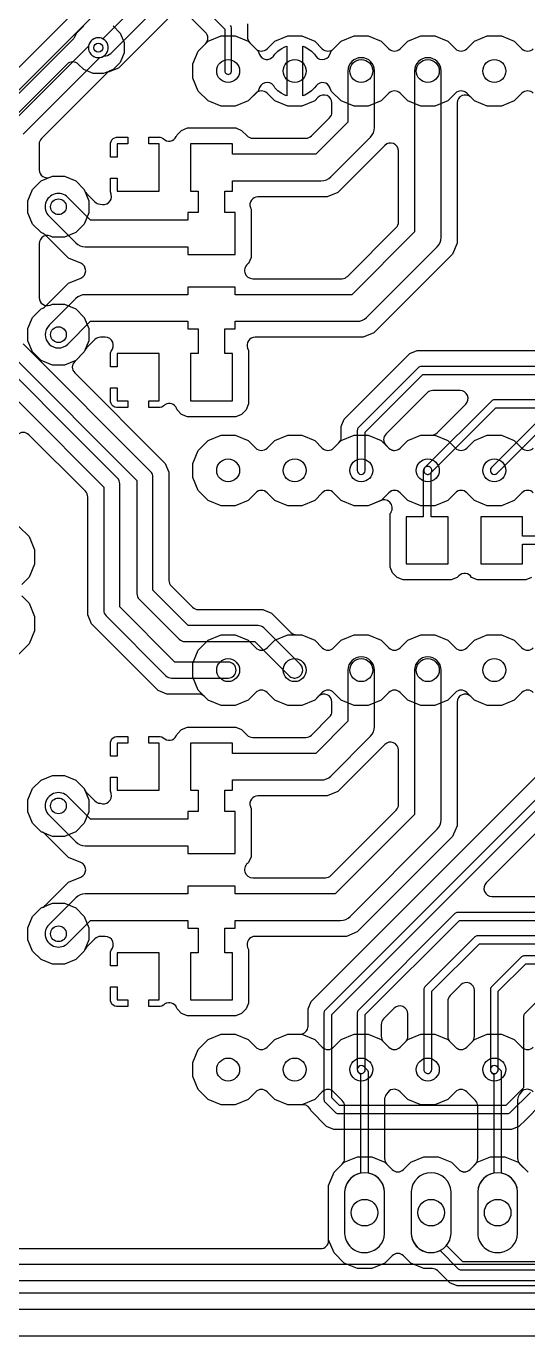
# Model space of a CAD drawing. Header units: millimetres. Extents: x 0 to 99.1, y 0 to 99.1.
# Drawn here: x 43.22 to 62.36, y 0 to 49.97 of the extents above; entities that cross this region are included whole.
import ezdxf

# ---------------------------------------------------------------- set-up
doc = ezdxf.new("R2010")
doc.units = ezdxf.units.MM

msp = doc.modelspace()

# ---------------------------------------------------------------- linework, layer by layer
at = {"layer": '16_copper'}
for points in [[(37.442, 42.046), (49.009, 53.613, 0.198912), (49.098, 53.828), (49.098, 54.229), (49.694, 54.229, 0.95208), (49.694, 55.753), (48.096, 55.753, 0.95208), (48.096, 54.229), (48.489, 54.229), (48.489, 53.955), (36.922, 42.388, 0.198912)], [(52.4, 55.752), (46.138, 49.49), (46.096, 49.508), (46.048, 49.521), (45.999, 49.527), (45.949, 49.527), (45.9, 49.521), (45.852, 49.508), (45.806, 49.489), (45.763, 49.464), (45.724, 49.434), (45.689, 49.399), (45.659, 49.36), (45.634, 49.317), (45.615, 49.271), (45.602, 49.223), (45.596, 49.174), (45.596, 49.124), (45.602, 49.075), (45.615, 49.027), (45.634, 48.981), (45.659, 48.938), (45.689, 48.899), (45.724, 48.864), (45.763, 48.834), (45.806, 48.809), (45.852, 48.79), (45.9, 48.777), (45.949, 48.771), (45.999, 48.771), (46.048, 48.777, 0.065543), (46.142, 48.809), (46.185, 48.834, 0.234764), (46.444, 48.933), (52.921, 55.41, 0.198912)], [(53.48, 55.108), (46.746, 48.374), (46.41, 48.235, 0.099795), (46.292, 48.211), (46.17, 48.161), (45.778, 48.161), (45.414, 48.312), (45.208, 48.518, 0.414216), (44.777, 48.518), (38.141, 41.883, 0.198912)], [(20.523, 1.016), (96.317, 1.016), (96.329, 1.017, 0.188703), (96.532, 1.105), (97.955, 2.528, 0.198912), (98.044, 2.743), (98.044, 50.597, 0.198912)], [(95.378, 50.495), (96.215, 49.658), (96.215, 10.54), (94.889, 9.214), (92.856, 9.214, 0.198912), (92.64, 9.124), (86.234, 2.718), (21.335, 2.718)], [(21.209, 2.108), (86.36, 2.108), (86.372, 2.109, 0.188703), (86.576, 2.197), (92.982, 8.604), (95.015, 8.604, 0.198912), (95.23, 8.693), (96.736, 10.198, 0.198912), (96.825, 10.414), (96.825, 49.784, 0.198912), (96.736, 50)], [(62.573, 47.409, 0.414216), (62.141, 47.409), (61.85, 47.118), (61.355, 46.913), (60.819, 46.913), (60.324, 47.118), (60.185, 47.256, 0.668181), (59.665, 47.041), (59.665, 41.688), (59.494, 41.277), (56.488, 38.271), (56.077, 38.1), (51.952, 38.1, 0.534517), (51.671, 37.679), (51.705, 37.597), (51.705, 35.555), (51.612, 35.331), (51.44, 35.159), (51.216, 35.066), (49.374, 35.066), (49.15, 35.159), (48.978, 35.331, 0.443496), (48.583, 35.555), (48.566, 35.551, 0.099243), (48.46, 35.481), (48.451, 35.473), (48.393, 35.439), (48.328, 35.422), (47.895, 35.422), (47.895, 35.676), (48.295, 35.676), (48.295, 37.476), (46.695, 37.476), (46.695, 36.976), (46.441, 36.976), (46.441, 37.509), (46.458, 37.574, 0.66618), (46.234, 38.1), (46.057, 38.1, 0.198912), (45.842, 38.011), (45.525, 37.695, 0.083194), (45.467, 37.612), (45.459, 37.596), (45.436, 37.541), (45.109, 37.214), (44.681, 37.036), (44.219, 37.036), (43.791, 37.214), (43.464, 37.541), (43.286, 37.969), (43.286, 38.431), (43.464, 38.859), (43.791, 39.186, 0.147496), (43.945, 39.275), (44.478, 39.808), (44.478, 39.808), (44.835, 40.165), (45.301, 40.358, 0.668183), (45.301, 40.922), (44.835, 41.115), (44.478, 41.472), (44.478, 41.472), (43.945, 42.005, 0.083136), (43.863, 42.063), (43.846, 42.071), (43.791, 42.094), (43.464, 42.421), (43.286, 42.849), (43.286, 43.311), (43.464, 43.739), (43.791, 44.066), (44.219, 44.244), (44.681, 44.244), (45.109, 44.066), (45.436, 43.739, 0.147497), (45.525, 43.585), (45.842, 43.269, 0.18097), (46.036, 43.18), (46.046, 43.18, 0.595041), (46.467, 43.543), (46.463, 43.563), (46.441, 43.644), (46.441, 44.177), (46.695, 44.177), (46.695, 43.677), (48.295, 43.677), (48.295, 45.477), (47.895, 45.477), (47.895, 45.731), (48.328, 45.731), (48.393, 45.714), (48.451, 45.68, 0.529076), (48.949, 45.755), (48.957, 45.77), (48.978, 45.822), (49.15, 45.994), (49.374, 46.087), (51.216, 46.087), (51.44, 45.994), (51.65, 45.784, 0.198912), (51.866, 45.695), (53.894, 45.695, 0.198912), (54.109, 45.784), (54.8, 46.475, 0.198912), (54.889, 46.69), (54.889, 47.041, 0.668181), (54.369, 47.256), (54.23, 47.118), (53.735, 46.913), (53.199, 46.913), (52.704, 47.118), (52.413, 47.409, 0.414216), (51.981, 47.409), (51.69, 47.118), (51.195, 46.913), (50.659, 46.913), (50.164, 47.118), (49.785, 47.497), (49.58, 47.992), (49.58, 48.528), (49.785, 49.023), (50.164, 49.402), (50.659, 49.607), (51.195, 49.607), (51.69, 49.402), (51.981, 49.111, 0.414216), (52.413, 49.111), (52.704, 49.402), (53.199, 49.607), (53.735, 49.607), (54.23, 49.402), (54.521, 49.111, 0.414216), (54.953, 49.111), (55.244, 49.402), (55.739, 49.607), (56.275, 49.607), (56.77, 49.402), (57.061, 49.111, 0.414216), (57.493, 49.111), (57.784, 49.402), (58.279, 49.607), (58.815, 49.607), (59.31, 49.402), (59.601, 49.111, 0.414216), (60.033, 49.111), (60.324, 49.402), (60.819, 49.607), (61.355, 49.607), (61.85, 49.402), (62.141, 49.111, 0.414216), (62.573, 49.111)], [(62.573, 32.169, 0.414216), (62.141, 32.169), (61.85, 31.878), (61.355, 31.673), (60.819, 31.673), (60.324, 31.878), (60.033, 32.169, 0.414216), (59.601, 32.169), (59.31, 31.878), (58.815, 31.673), (58.279, 31.673), (57.784, 31.878), (57.493, 32.169, 0.414216), (57.061, 32.169), (56.77, 31.878), (56.275, 31.673), (55.739, 31.673), (55.244, 31.878), (54.953, 32.169, 0.414216), (54.521, 32.169), (54.23, 31.878), (53.735, 31.673), (53.199, 31.673), (52.704, 31.878), (52.413, 32.169, 0.414216), (51.981, 32.169), (51.69, 31.878), (51.195, 31.673), (50.659, 31.673), (50.164, 31.878), (49.785, 32.257), (49.58, 32.752), (49.58, 33.288), (49.785, 33.783), (50.164, 34.162), (50.659, 34.367), (51.195, 34.367), (51.69, 34.162), (51.981, 33.871, 0.414216), (52.413, 33.871), (52.704, 34.162), (53.199, 34.367), (53.735, 34.367), (54.23, 34.162), (54.521, 33.871, 0.414214), (54.953, 33.871), (55.156, 34.074, 0.198914), (55.245, 34.29), (55.245, 34.696), (55.361, 34.976), (57.861, 37.476), (58.141, 37.592), (66.64, 37.592, 0.668179)], [(90.043, 36.982), (58.293, 36.982, 0.198912), (58.185, 36.938), (55.899, 34.652, 0.198912), (55.855, 34.544), (55.855, 33.02, 0.949951), (56.159, 33.004), (56.159, 33.02), (56.159, 34.481), (58.356, 36.678), (89.98, 36.678)], [(42.941, 30.881), (43.327, 30.495), (43.536, 29.991), (43.536, 29.445), (43.327, 28.941), (43.049, 28.664, 0.414216)], [(62.573, 24.549, 0.414216), (62.141, 24.549), (61.85, 24.258), (61.355, 24.053), (60.819, 24.053), (60.324, 24.258), (60.185, 24.396, 0.668181), (59.665, 24.181), (59.665, 19.463), (59.494, 19.052), (55.853, 15.411), (55.442, 15.24), (51.952, 15.24, 0.534517), (51.671, 14.819), (51.705, 14.737), (51.705, 12.695), (51.612, 12.471), (51.44, 12.299), (51.216, 12.206), (49.374, 12.206), (49.15, 12.299), (48.978, 12.471, 0.443553), (48.582, 12.695), (48.566, 12.691, 0.099243), (48.46, 12.621), (48.451, 12.613), (48.393, 12.579), (48.328, 12.562), (47.895, 12.562), (47.895, 12.816), (48.295, 12.816), (48.295, 14.616), (46.695, 14.616), (46.695, 14.116), (46.441, 14.116), (46.441, 14.649), (46.458, 14.714, 0.666169), (46.234, 15.24), (46.057, 15.24, 0.19891), (45.842, 15.151), (45.525, 14.835, 0.083196), (45.467, 14.752), (45.459, 14.736), (45.436, 14.681), (45.109, 14.354), (44.681, 14.176), (44.219, 14.176), (43.791, 14.354), (43.464, 14.681), (43.286, 15.109), (43.286, 15.571), (43.464, 15.999), (43.791, 16.326, 0.147497), (43.945, 16.415), (44.478, 16.948), (44.478, 16.948), (44.835, 17.305), (45.301, 17.498, 0.668181), (45.301, 18.062), (44.835, 18.255), (44.478, 18.612), (44.478, 18.612), (43.945, 19.145, 0.083136), (43.863, 19.203), (43.846, 19.211), (43.791, 19.234), (43.464, 19.561), (43.286, 19.989), (43.286, 20.451), (43.464, 20.879), (43.791, 21.206), (44.219, 21.384), (44.681, 21.384), (45.109, 21.206), (45.436, 20.879, 0.147497), (45.525, 20.725), (45.842, 20.409, 0.18097), (46.036, 20.32), (46.046, 20.32, 0.595041), (46.467, 20.683), (46.463, 20.703), (46.441, 20.784), (46.441, 21.317), (46.695, 21.317), (46.695, 20.817), (48.295, 20.817), (48.295, 22.617), (47.895, 22.617), (47.895, 22.871), (48.328, 22.871), (48.393, 22.854), (48.451, 22.82, 0.529076), (48.949, 22.895), (48.957, 22.91), (48.978, 22.962), (49.15, 23.134), (49.374, 23.227), (51.216, 23.227), (51.44, 23.134), (51.65, 22.924, 0.198914), (51.866, 22.835), (53.894, 22.835, 0.198912), (54.109, 22.924), (54.8, 23.615, 0.198912), (54.889, 23.83), (54.889, 24.181, 0.668181), (54.369, 24.396), (54.23, 24.258), (53.735, 24.053), (53.199, 24.053), (52.704, 24.258), (52.413, 24.549, 0.414216), (51.981, 24.549), (51.69, 24.258), (51.195, 24.053), (50.659, 24.053), (50.164, 24.258), (49.785, 24.637), (49.58, 25.132), (49.58, 25.668), (49.785, 26.163), (50.164, 26.542), (50.659, 26.747), (51.195, 26.747), (51.69, 26.542), (51.981, 26.251, 0.414216), (52.413, 26.251), (52.704, 26.542), (53.199, 26.747), (53.735, 26.747), (54.23, 26.542), (54.521, 26.251, 0.414216), (54.953, 26.251), (55.244, 26.542), (55.739, 26.747), (56.275, 26.747), (56.77, 26.542), (57.061, 26.251, 0.414216), (57.493, 26.251), (57.784, 26.542), (58.279, 26.747), (58.815, 26.747), (59.31, 26.542), (59.601, 26.251, 0.414216), (60.033, 26.251), (60.324, 26.542), (60.819, 26.747), (61.355, 26.747), (61.85, 26.542), (62.141, 26.251, 0.414216), (62.573, 26.251)], [(62.854, 8.818), (62.284, 8.247), (62.284, 8.247), (62.027, 7.99), (61.747, 7.874), (54.966, 7.874), (54.686, 7.99), (54.091, 8.585, 0.341363), (53.793, 8.813), (53.199, 8.813), (52.704, 9.018), (52.413, 9.309, 0.414216), (51.981, 9.309), (51.69, 9.018), (51.195, 8.813), (50.659, 8.813), (50.164, 9.018), (49.785, 9.397), (49.58, 9.892), (49.58, 10.428), (49.785, 10.923), (50.164, 11.302), (50.659, 11.507), (51.195, 11.507), (51.69, 11.302), (51.981, 11.011, 0.414216), (52.413, 11.011), (52.704, 11.302), (53.199, 11.507), (53.67, 11.507, 0.414214), (53.975, 11.812), (53.975, 12.471), (54.091, 12.751), (64.046, 22.705, 0.198912)], [(64.745, 22.542), (54.629, 12.427, 0.198912), (54.585, 12.319), (54.585, 9.017, 0.198912), (54.629, 8.909), (55.01, 8.528, 0.198912), (55.118, 8.484), (61.595, 8.484), (61.601, 8.484, 0.189183), (61.703, 8.528), (62.465, 9.29, 0.198912)], [(63.138, 13.189), (62.249, 12.3, 0.198912), (62.205, 12.192), (62.205, 9.461), (61.532, 8.788), (55.181, 8.788), (54.889, 9.08), (54.889, 12.256), (65.005, 22.371, 0.198912)], [(85.154, 16.154), (59.69, 16.154, 0.198912), (59.582, 16.11), (55.899, 12.427, 0.198912), (55.855, 12.319), (55.855, 10.16), (55.858, 10.129), (55.867, 10.1), (55.882, 10.073), (55.902, 10.05), (55.926, 10.031), (55.954, 10.017), (55.984, 10.009), (56.015, 10.008), (56.045, 10.012, 0.342029), (56.159, 10.16), (56.159, 12.256), (59.753, 15.85), (85.217, 15.85, 0.198912)], [(85.281, 15.265), (60.452, 15.265, 0.198912), (60.344, 15.221), (58.439, 13.316, 0.198912), (58.395, 13.208), (58.395, 10.16), (58.398, 10.129), (58.407, 10.1), (58.422, 10.073), (58.442, 10.05), (58.466, 10.031), (58.494, 10.017), (58.524, 10.009), (58.555, 10.008), (58.585, 10.012, 0.342029), (58.699, 10.16), (58.699, 13.145), (60.515, 14.961), (85.344, 14.961, 0.198912)], [(85.789, 14.503), (62.23, 14.503, 0.198912), (62.122, 14.459), (60.979, 13.316, 0.198912), (60.935, 13.208), (60.935, 10.16), (60.938, 10.129), (60.947, 10.1), (60.962, 10.073), (60.982, 10.05), (61.006, 10.031), (61.034, 10.017), (61.064, 10.009), (61.095, 10.008), (61.125, 10.012, 0.342029), (61.239, 10.16), (61.239, 13.145), (62.293, 14.199), (85.852, 14.199, 0.198912)], [(21.714, 3.327), (54.458, 3.327, 0.414214), (54.762, 3.632), (54.762, 5.734), (54.971, 6.238), (55.357, 6.624), (55.861, 6.833), (56.407, 6.833), (56.911, 6.624), (57.188, 6.346, 0.414216), (57.62, 6.346), (57.897, 6.624), (58.401, 6.833), (58.947, 6.833), (59.451, 6.624), (59.728, 6.346, 0.414216), (60.16, 6.346), (60.437, 6.624), (60.941, 6.833), (61.487, 6.833), (61.991, 6.624), (62.377, 6.238)]]:
    msp.add_lwpolyline(points, format="xyb", dxfattribs=at)
for points in [[(97.434, 50.471), (97.434, 2.869), (96.191, 1.626), (20.649, 1.626)], [(43.049, 28.232), (43.327, 27.955), (43.536, 27.451), (43.536, 26.905), (43.327, 26.401), (42.941, 26.015)]]:
    msp.add_lwpolyline(points, dxfattribs=at)
for points in [[(51.095, 37.476), (50.8, 37.476), (50.8, 38.418), (51.194, 38.418), (51.194, 38.71), (55.855, 38.71, 0.198912), (56.214, 38.859), (58.906, 41.551, 0.198912), (59.055, 41.91), (59.055, 48.26, 1), (58.039, 48.26), (58.039, 42.12), (55.645, 39.726), (51.194, 39.726), (51.194, 40.018), (49.391, 40.018), (49.391, 39.726), (45.468, 39.726, 0.198912), (45.109, 39.577), (44.091, 38.559, 1), (44.809, 37.841), (45.678, 38.71), (49.391, 38.71), (49.391, 38.418), (49.784, 38.418), (49.784, 37.476), (49.495, 37.476), (49.495, 35.676), (51.095, 35.676)], [(51.194, 42.862), (50.803, 42.862), (50.803, 43.677), (51.095, 43.677), (51.095, 44.069), (54.483, 44.069, 0.198912), (54.842, 44.218), (56.366, 45.742, 0.198912), (56.515, 46.101), (56.515, 48.26, 1), (55.499, 48.26), (55.499, 46.311), (54.273, 45.085), (51.095, 45.085), (51.095, 45.477), (49.495, 45.477), (49.495, 43.677), (49.787, 43.677), (49.787, 42.862), (49.391, 42.862), (49.391, 42.57), (45.678, 42.57), (44.809, 43.439, 1), (44.091, 42.721), (45.109, 41.703, 0.198912), (45.468, 41.554), (49.391, 41.554), (49.391, 41.262), (51.194, 41.262)], [(55.278, 40.336, 0.188703), (55.481, 40.425), (57.34, 42.284, 0.198912), (57.429, 42.499), (57.429, 45.207, 0.668179), (56.909, 45.423), (55.116, 43.63), (54.705, 43.459), (52.062, 43.459, 0.516269), (51.775, 43.054), (51.78, 43.038), (51.803, 42.983), (51.803, 41.141), (51.71, 40.917, 0.772502), (51.865, 40.336), (55.266, 40.336)], [(57.279, 33.783, 0.197598), (57.493, 33.871), (57.784, 34.162), (58.279, 34.367), (58.691, 34.367, 0.198912), (58.906, 34.457), (59.997, 35.548, 0.668179), (59.782, 36.068), (58.735, 36.068, 0.198912), (58.519, 35.979), (56.952, 34.411, 0.414214), (56.952, 33.98), (57.061, 33.871), (57.062, 33.871), (57.062, 33.87), (57.078, 33.856), (57.094, 33.843), (57.095, 33.842), (57.096, 33.842), (57.113, 33.83), (57.131, 33.819), (57.132, 33.819), (57.132, 33.818), (57.152, 33.81), (57.171, 33.801), (57.172, 33.801), (57.172, 33.8), (57.193, 33.795), (57.213, 33.789), (57.213, 33.789), (57.214, 33.788), (57.235, 33.785), (57.256, 33.783), (57.257, 33.783), (57.257, 33.782)], [(58.589, 32.873, 0.127645), (58.655, 32.912), (61.15, 35.408), (89.408, 35.408, 1), (89.408, 35.712), (61.087, 35.712, 0.198912), (60.979, 35.668), (58.439, 33.128), (58.42, 33.104), (58.405, 33.077), (58.397, 33.047), (58.395, 33.016), (58.399, 32.986), (58.408, 32.956), (58.424, 32.93), (58.445, 32.907), (58.47, 32.889), (58.498, 32.876), (58.528, 32.869), (58.558, 32.868)], [(89.442, 32.872, 0.588813), (89.516, 33.128), (87.865, 34.779, 0.198912), (87.757, 34.823), (62.738, 34.823, 0.198912), (62.63, 34.779), (60.979, 33.128, 1), (61.195, 32.912), (62.801, 34.519), (87.694, 34.519), (89.3, 32.912), (89.324, 32.893), (89.351, 32.878), (89.381, 32.87), (89.412, 32.868)], [(51.095, 14.616), (50.803, 14.616), (50.803, 15.558), (51.194, 15.558), (51.194, 15.85), (55.22, 15.85, 0.198912), (55.579, 15.999), (58.906, 19.326, 0.198912), (59.055, 19.685), (59.055, 25.4, 1), (58.039, 25.4), (58.039, 19.895), (55.01, 16.866), (51.194, 16.866), (51.194, 17.158), (49.391, 17.158), (49.391, 16.866), (45.468, 16.866, 0.198912), (45.109, 16.717), (44.091, 15.699, 1), (44.809, 14.981), (45.678, 15.85), (49.391, 15.85), (49.391, 15.558), (49.787, 15.558), (49.787, 14.616), (49.495, 14.616), (49.495, 12.816), (51.095, 12.816)], [(51.194, 20.002), (50.8, 20.002), (50.8, 20.817), (51.095, 20.817), (51.095, 21.209), (54.483, 21.209, 0.198912), (54.842, 21.358), (56.366, 22.882, 0.198912), (56.515, 23.241), (56.515, 25.4, 1), (55.499, 25.4), (55.499, 23.451), (54.273, 22.225), (51.095, 22.225), (51.095, 22.617), (49.495, 22.617), (49.495, 20.817), (49.784, 20.817), (49.784, 20.002), (49.391, 20.002), (49.391, 19.71), (45.678, 19.71), (44.809, 20.579, 1), (44.091, 19.861), (45.109, 18.843, 0.198912), (45.468, 18.694), (49.391, 18.694), (49.391, 18.402), (51.194, 18.402)], [(54.643, 17.476, 0.188703), (54.846, 17.565), (57.34, 20.059, 0.198912), (57.429, 20.274), (57.429, 22.347, 0.668179), (56.909, 22.563), (55.116, 20.77), (54.705, 20.599), (52.062, 20.599, 0.516269), (51.775, 20.194), (51.78, 20.178), (51.803, 20.123), (51.803, 18.281), (51.71, 18.057, 0.772502), (51.865, 17.476), (54.631, 17.476)], [(66.143, 16.765, 0.654877), (66.347, 17.284), (65.521, 18.11), (65.405, 18.39), (65.405, 21.174, 0.668179), (64.885, 21.389), (60.78, 17.284, 0.668179), (60.995, 16.764), (66.132, 16.764)], [(59.819, 10.923, 0.197598), (60.033, 11.011), (60.236, 11.214, 0.198912), (60.325, 11.43), (60.325, 13.173, 0.668181), (59.805, 13.388), (59.398, 12.982, 0.19891), (59.309, 12.766), (59.309, 11.43, 0.19891), (59.398, 11.214), (59.601, 11.011), (59.602, 11.011), (59.602, 11.01), (59.618, 10.996), (59.634, 10.983), (59.635, 10.982), (59.636, 10.982), (59.654, 10.97), (59.671, 10.959), (59.672, 10.959), (59.672, 10.958), (59.692, 10.95), (59.711, 10.941), (59.712, 10.941), (59.712, 10.94), (59.732, 10.935), (59.753, 10.929), (59.753, 10.929), (59.754, 10.928), (59.775, 10.926), (59.796, 10.923), (59.797, 10.923), (59.797, 10.922)], [(57.279, 10.923, 0.197598), (57.493, 11.011), (57.696, 11.214, 0.198912), (57.785, 11.43), (57.785, 12.284, 0.668181), (57.265, 12.499), (56.858, 12.093, 0.19891), (56.769, 11.877), (56.769, 11.43, 0.19891), (56.858, 11.214), (57.061, 11.011), (57.062, 11.011), (57.062, 11.01), (57.078, 10.996), (57.094, 10.983), (57.095, 10.982), (57.096, 10.982), (57.114, 10.97), (57.131, 10.959), (57.132, 10.959), (57.132, 10.958), (57.152, 10.95), (57.171, 10.941), (57.172, 10.941), (57.172, 10.94), (57.192, 10.935), (57.213, 10.929), (57.213, 10.929), (57.214, 10.928), (57.235, 10.926), (57.256, 10.923), (57.257, 10.923), (57.257, 10.922)], [(56.246, 3.182, 0.357806), (56.896, 3.9), (56.896, 5.498, 0.95208), (55.372, 5.498), (55.372, 3.9), (55.379, 3.825), (55.394, 3.752), (55.416, 3.68), (55.444, 3.611), (55.48, 3.545), (55.521, 3.483), (55.569, 3.425), (55.622, 3.372), (55.68, 3.324), (55.742, 3.283), (55.808, 3.247), (55.877, 3.219), (55.949, 3.197), (56.022, 3.182), (56.097, 3.175), (56.171, 3.175)], [(58.786, 3.182, 0.357806), (59.436, 3.9), (59.436, 5.498, 0.95208), (57.912, 5.498), (57.912, 3.9), (57.919, 3.825), (57.934, 3.752), (57.956, 3.68), (57.984, 3.611), (58.02, 3.545), (58.061, 3.483), (58.109, 3.425), (58.162, 3.372), (58.22, 3.324), (58.282, 3.283), (58.348, 3.247), (58.417, 3.219), (58.489, 3.197), (58.562, 3.182), (58.637, 3.175), (58.711, 3.175)], [(61.326, 3.182, 0.357806), (61.976, 3.9), (61.976, 5.498, 0.95208), (60.452, 5.498), (60.452, 3.9), (60.459, 3.825), (60.474, 3.752), (60.496, 3.68), (60.524, 3.611), (60.56, 3.545), (60.601, 3.483), (60.649, 3.425), (60.702, 3.372), (60.76, 3.324), (60.822, 3.283), (60.888, 3.247), (60.957, 3.219), (61.029, 3.197), (61.102, 3.182), (61.177, 3.175), (61.251, 3.175)]]:
    msp.add_lwpolyline(points, format="xyb", close=True, dxfattribs=at)
for points in [[(46.441, 44.977), (46.441, 45.51), (46.458, 45.575), (46.492, 45.633), (46.539, 45.68), (46.597, 45.714), (46.662, 45.731), (47.095, 45.731), (47.095, 45.477), (46.695, 45.477), (46.695, 44.977)], [(46.662, 35.422), (46.597, 35.439), (46.539, 35.473), (46.492, 35.52), (46.458, 35.578), (46.441, 35.643), (46.441, 36.176), (46.695, 36.176), (46.695, 35.676), (47.095, 35.676), (47.095, 35.422)], [(46.441, 22.117), (46.441, 22.65), (46.458, 22.715), (46.492, 22.773), (46.539, 22.82), (46.597, 22.854), (46.662, 22.871), (47.095, 22.871), (47.095, 22.617), (46.695, 22.617), (46.695, 22.117)], [(46.662, 12.562), (46.597, 12.579), (46.539, 12.613), (46.492, 12.66), (46.458, 12.718), (46.441, 12.783), (46.441, 13.316), (46.695, 13.316), (46.695, 12.816), (47.095, 12.816), (47.095, 12.562)]]:
    msp.add_lwpolyline(points, close=True, dxfattribs=at)
at = {"layer": '1_copper'}
for points in [[(1.321, 1.016), (97.739, 1.016, 0.414214), (98.044, 1.321), (98.044, 97.739, 0.414214), (97.739, 98.044), (21.863, 98.044, 0.534511)], [(46.71, 53.949), (50.8, 49.858), (50.8, 48.26), (50.803, 48.232), (50.812, 48.205), (50.827, 48.182), (50.847, 48.161), (50.87, 48.146), (50.897, 48.137), (50.925, 48.133), (50.953, 48.136, 0.355417), (51.054, 48.26), (51.054, 49.911, 0.198912), (51.017, 50.001)], [(51.664, 50.058), (51.664, 49.555, 0.198912), (51.753, 49.34), (52.069, 49.023), (52.125, 48.889, 0.56302), (52.639, 48.811), (52.653, 48.827), (52.71, 48.906), (52.821, 49.017), (52.947, 49.108), (53.086, 49.179), (53.162, 49.204), (53.162, 48.26, 0.000054), (53.162, 48.26), (53.162, 47.316), (53.086, 47.341), (52.947, 47.412), (52.821, 47.503), (52.71, 47.614, 0.695724), (52.125, 47.631), (52.069, 47.497), (51.69, 47.118), (51.195, 46.913), (50.659, 46.913), (50.164, 47.118), (49.785, 47.497), (49.58, 47.992), (49.58, 48.528), (49.785, 49.023), (50.063, 49.302, 0.414216), (50.063, 49.733), (46.425, 53.371)], [(42.324, 46.792), (45.02, 49.488, 0.098493), (45.086, 49.587), (45.137, 49.709), (45.414, 49.986)], [(46.534, 49.986), (46.811, 49.709), (46.962, 49.345), (46.962, 48.953), (46.811, 48.589), (46.534, 48.312), (46.412, 48.261, 0.098493), (46.313, 48.195), (43.803, 45.685, 0.198912), (43.713, 45.469), (43.713, 44.491, 0.534514), (44.135, 44.209), (44.219, 44.244), (44.681, 44.244), (45.109, 44.066), (45.436, 43.739), (45.614, 43.311), (45.614, 42.849), (45.436, 42.421), (45.109, 42.094), (44.681, 41.916), (44.219, 41.916, 0.631287), (43.713, 41.669), (43.713, 39.611, 0.534514), (44.135, 39.329), (44.219, 39.364), (44.681, 39.364), (45.109, 39.186), (45.436, 38.859), (45.614, 38.431), (45.614, 37.969), (45.436, 37.541), (45.069, 37.173, 0.414214), (45.069, 36.742), (48.527, 33.284), (48.666, 32.948), (48.666, 28.826, 0.198912), (48.756, 28.61), (49.565, 27.801, 0.198912), (49.781, 27.711), (52.252, 27.711), (52.588, 27.572), (52.888, 27.272), (52.888, 27.272), (53.323, 26.837, 0.198914), (53.539, 26.747), (53.735, 26.747), (54.23, 26.542), (54.521, 26.251, 0.414216), (54.953, 26.251), (55.244, 26.542), (55.739, 26.747), (56.275, 26.747), (56.77, 26.542), (57.061, 26.251, 0.414216), (57.493, 26.251), (57.784, 26.542), (58.279, 26.747), (58.815, 26.747), (59.31, 26.542), (59.601, 26.251, 0.414216), (60.033, 26.251), (60.324, 26.542), (60.819, 26.747), (61.355, 26.747), (61.85, 26.542), (62.141, 26.251, 0.414216), (62.573, 26.251)], [(43.104, 45.848), (46.031, 48.775, 0.957853), (45.949, 49.527), (45.9, 49.521, 0.315622), (45.6, 49.206), (42.583, 46.19, 0.198912)], [(62.573, 47.409, 0.414216), (62.141, 47.409), (61.85, 47.118), (61.355, 46.913), (60.819, 46.913), (60.324, 47.118), (60.033, 47.409, 0.414216), (59.601, 47.409), (59.31, 47.118), (58.815, 46.913), (58.279, 46.913), (57.784, 47.118), (57.493, 47.409, 0.414216), (57.061, 47.409), (56.77, 47.118), (56.275, 46.913), (55.739, 46.913), (55.244, 47.118), (54.865, 47.497), (54.809, 47.631, 0.56302), (54.295, 47.709), (54.281, 47.693), (54.224, 47.614), (54.113, 47.503), (53.987, 47.412), (53.848, 47.341), (53.772, 47.316), (53.772, 48.26, 0.000054), (53.772, 48.26), (53.772, 49.204), (53.848, 49.179), (53.987, 49.108), (54.113, 49.017), (54.224, 48.906, 0.695724), (54.809, 48.889), (54.865, 49.023), (55.244, 49.402), (55.739, 49.607), (56.275, 49.607), (56.77, 49.402), (57.061, 49.111, 0.414216), (57.493, 49.111), (57.784, 49.402), (58.279, 49.607), (58.815, 49.607), (59.31, 49.402), (59.601, 49.111, 0.414216), (60.033, 49.111), (60.324, 49.402), (60.819, 49.607), (61.355, 49.607), (61.85, 49.402), (62.141, 49.111, 0.414216), (62.573, 49.111)], [(40.133, 38.43), (46.177, 32.386), (46.177, 27.686, 0.198912), (46.266, 27.47), (48.552, 25.184, 0.198912), (48.768, 25.095), (50.927, 25.095, 1), (50.927, 25.705), (48.894, 25.705), (46.787, 27.812), (46.787, 32.512, 0.198912), (46.698, 32.728), (40.94, 38.485, 0.044982)], [(42.583, 37.503), (47.447, 32.64), (47.447, 28.321, 0.198912), (47.536, 28.105), (49.06, 26.581, 0.198912), (49.276, 26.492), (51.944, 26.492), (53.251, 25.184), (53.284, 25.156), (53.321, 25.132), (53.361, 25.114), (53.403, 25.102), (53.446, 25.096), (53.49, 25.096, 0.641754), (53.683, 25.616), (52.286, 27.013, 0.198912), (52.07, 27.102), (49.402, 27.102), (48.057, 28.447), (48.057, 32.766, 0.198912), (47.968, 32.982), (43.104, 37.845)], [(62.573, 24.549, 0.414216), (62.141, 24.549), (61.85, 24.258), (61.355, 24.053), (60.819, 24.053), (60.324, 24.258), (60.033, 24.549, 0.414216), (59.601, 24.549), (59.31, 24.258), (58.815, 24.053), (58.279, 24.053), (57.784, 24.258), (57.493, 24.549, 0.414216), (57.061, 24.549), (56.77, 24.258), (56.275, 24.053), (55.739, 24.053), (55.244, 24.258), (54.953, 24.549, 0.414216), (54.521, 24.549), (54.23, 24.258), (53.735, 24.053), (53.199, 24.053), (52.704, 24.258), (52.413, 24.549, 0.414216), (51.981, 24.549), (51.69, 24.258), (51.195, 24.053), (50.659, 24.053), (50.164, 24.258), (50.025, 24.396, 0.198912), (49.81, 24.486), (48.586, 24.486), (48.25, 24.625), (45.707, 27.168), (45.568, 27.504), (45.568, 32.007, 0.198912), (45.478, 32.223), (43.32, 34.38, 0.414216), (42.889, 34.38)], [(62.511, 28.935), (62.287, 28.842), (60.445, 28.842), (60.221, 28.935, 0.497723), (59.728, 28.996), (59.667, 28.935), (59.443, 28.842), (57.601, 28.842), (57.377, 28.935), (57.205, 29.106), (57.112, 29.33), (57.112, 31.376, 0.795642), (56.754, 31.871), (56.275, 31.673), (55.739, 31.673), (55.244, 31.878), (54.953, 32.169, 0.414216), (54.521, 32.169), (54.23, 31.878), (53.735, 31.673), (53.199, 31.673), (52.704, 31.878), (52.413, 32.169, 0.414216), (51.981, 32.169), (51.69, 31.878), (51.195, 31.673), (50.659, 31.673), (50.164, 31.878), (49.785, 32.257), (49.58, 32.752), (49.58, 33.288), (49.785, 33.783), (50.164, 34.162), (50.659, 34.367), (51.195, 34.367), (51.69, 34.162), (51.981, 33.871, 0.414216), (52.413, 33.871), (52.704, 34.162), (53.199, 34.367), (53.735, 34.367), (54.23, 34.162), (54.521, 33.871, 0.414216), (54.953, 33.871), (55.244, 34.162), (55.739, 34.367), (56.275, 34.367), (56.77, 34.162), (57.061, 33.871, 0.414216), (57.493, 33.871), (57.784, 34.162), (58.279, 34.367), (58.815, 34.367), (59.31, 34.162), (59.601, 33.871, 0.414216), (60.033, 33.871), (60.324, 34.162), (60.819, 34.367), (61.355, 34.367), (61.85, 34.162), (62.141, 33.871, 0.414216), (62.573, 33.871)], [(42.941, 30.881), (43.327, 30.495), (43.536, 29.991), (43.536, 29.445), (43.327, 28.941), (43.049, 28.664, 0.414216)], [(70.129, 1.905), (59.665, 1.905), (59.385, 2.021), (59.128, 2.278), (59.128, 2.278), (58.93, 2.476, 0.198914), (58.715, 2.565), (58.401, 2.565), (57.897, 2.774), (57.62, 3.052, 0.414216), (57.188, 3.052), (56.911, 2.774), (56.407, 2.565), (55.861, 2.565), (55.357, 2.774), (54.971, 3.16), (54.762, 3.664), (54.762, 5.734), (54.971, 6.238), (55.283, 6.549, 0.198912), (55.372, 6.765), (55.372, 8.763, 0.198912), (55.283, 8.979), (54.953, 9.309, 0.414216), (54.521, 9.309), (54.23, 9.018), (53.735, 8.813), (53.199, 8.813), (52.704, 9.018), (52.413, 9.309, 0.414216), (51.981, 9.309), (51.69, 9.018), (51.195, 8.813), (50.659, 8.813), (50.164, 9.018), (49.785, 9.397), (49.58, 9.892), (49.58, 10.428), (49.785, 10.923), (50.164, 11.302), (50.659, 11.507), (51.195, 11.507), (51.69, 11.302), (51.981, 11.011, 0.414216), (52.413, 11.011), (52.704, 11.302), (53.199, 11.507), (53.735, 11.507), (54.23, 11.302), (54.521, 11.011, 0.414216), (54.953, 11.011), (55.244, 11.302), (55.739, 11.507), (56.275, 11.507), (56.77, 11.302), (57.061, 11.011, 0.414216), (57.493, 11.011), (57.784, 11.302), (58.279, 11.507), (58.815, 11.507), (59.31, 11.302), (59.601, 11.011, 0.414216), (60.033, 11.011), (60.324, 11.302), (60.819, 11.507), (61.355, 11.507), (61.85, 11.302), (62.141, 11.011, 0.414216), (62.573, 11.011)], [(62.573, 9.309, 0.528908), (62.057, 9.224), (62.049, 9.215, 0.178544), (61.976, 9.017), (61.976, 6.765, 0.198912), (62.065, 6.549), (62.377, 6.238)]]:
    msp.add_lwpolyline(points, format="xyb", dxfattribs=at)
for points in [[(59.322, 31.255), (58.674, 31.255), (58.674, 32.936, 0.089222), (58.697, 32.993), (58.699, 33.024, 0.428929), (58.536, 33.172), (58.505, 33.167, 0.385972), (58.37, 32.995), (58.37, 31.255), (57.722, 31.255), (57.722, 29.452), (59.322, 29.452)], [(56.246, 3.182, 0.357806), (56.896, 3.9), (56.896, 5.498, 0.342624), (56.286, 6.208), (56.286, 10.033, 0.198912), (56.242, 10.141), (56.115, 10.268, 1), (55.899, 10.052), (55.982, 9.97), (55.982, 6.208, 0.342624), (55.372, 5.498), (55.372, 3.9), (55.379, 3.825), (55.394, 3.752), (55.416, 3.68), (55.444, 3.611), (55.48, 3.545), (55.521, 3.483), (55.569, 3.425), (55.622, 3.372), (55.68, 3.324), (55.742, 3.283), (55.808, 3.247), (55.877, 3.219), (55.949, 3.197), (56.022, 3.182), (56.097, 3.175), (56.171, 3.175)], [(61.326, 3.182, 0.357806), (61.976, 3.9), (61.976, 5.498, 0.342624), (61.366, 6.208), (61.366, 10.033, 0.198912), (61.322, 10.141), (61.195, 10.268, 1), (60.979, 10.052), (61.062, 9.97), (61.062, 6.208, 0.342624), (60.452, 5.498), (60.452, 3.9), (60.459, 3.825), (60.474, 3.752), (60.496, 3.68), (60.524, 3.611), (60.56, 3.545), (60.601, 3.483), (60.649, 3.425), (60.702, 3.372), (60.76, 3.324), (60.822, 3.283), (60.888, 3.247), (60.957, 3.219), (61.029, 3.197), (61.102, 3.182), (61.177, 3.175), (61.251, 3.175)], [(59.946, 6.258, 0.197598), (60.16, 6.346), (60.363, 6.549, 0.198912), (60.452, 6.765), (60.452, 8.763, 0.198912), (60.363, 8.979), (60.033, 9.309, 0.414214), (59.601, 9.309), (59.31, 9.018), (58.815, 8.813), (58.279, 8.813), (57.784, 9.018), (57.493, 9.309, 0.528934), (56.977, 9.224), (56.969, 9.215, 0.178544), (56.896, 9.017), (56.896, 6.765, 0.19891), (56.985, 6.549), (57.188, 6.346, 0.414216), (57.62, 6.346), (57.897, 6.624), (58.401, 6.833), (58.947, 6.833), (59.451, 6.624), (59.728, 6.346), (59.729, 6.346), (59.729, 6.345), (59.745, 6.332), (59.761, 6.318), (59.762, 6.317), (59.763, 6.317), (59.781, 6.305), (59.798, 6.294), (59.799, 6.294), (59.799, 6.293), (59.819, 6.285), (59.838, 6.276), (59.839, 6.276), (59.839, 6.276), (59.86, 6.27), (59.88, 6.264), (59.88, 6.264), (59.881, 6.264), (59.902, 6.261), (59.923, 6.258), (59.924, 6.258), (59.924, 6.258)], [(69.983, 2.515, 0.189183), (70.085, 2.559), (73.469, 5.944), (74.359, 5.944), (74.359, 5.195), (75.959, 5.195), (75.959, 6.998), (74.359, 6.998), (74.359, 6.248), (73.406, 6.248, 0.198912), (73.298, 6.204), (69.914, 2.819), (59.88, 2.819), (59.255, 3.444, 0.164993), (59.436, 3.9), (59.436, 5.498, 0.95208), (57.912, 5.498), (57.912, 3.9, 0.541051), (59.014, 3.255), (59.709, 2.559, 0.198912), (59.817, 2.515), (69.977, 2.515)]]:
    msp.add_lwpolyline(points, format="xyb", close=True, dxfattribs=at)
for points in [[(65.278, 30.505), (62.166, 30.505), (62.166, 31.255), (60.566, 31.255), (60.566, 29.452), (62.166, 29.452), (62.166, 30.201), (65.215, 30.201)], [(43.049, 28.232), (43.327, 27.955), (43.536, 27.451), (43.536, 26.905), (43.327, 26.401), (42.941, 26.015)]]:
    msp.add_lwpolyline(points, dxfattribs=at)
for points in [[(44.219, 19.056), (43.791, 19.234), (43.464, 19.561), (43.286, 19.989), (43.286, 20.451), (43.464, 20.879), (43.791, 21.206), (44.219, 21.384), (44.681, 21.384), (45.109, 21.206), (45.436, 20.879), (45.614, 20.451), (45.614, 19.989), (45.436, 19.561), (45.109, 19.234), (44.681, 19.056)], [(44.219, 14.176), (43.791, 14.354), (43.464, 14.681), (43.286, 15.109), (43.286, 15.571), (43.464, 15.999), (43.791, 16.326), (44.219, 16.504), (44.681, 16.504), (45.109, 16.326), (45.436, 15.999), (45.614, 15.571), (45.614, 15.109), (45.436, 14.681), (45.109, 14.354), (44.681, 14.176)]]:
    msp.add_lwpolyline(points, close=True, dxfattribs=at)
at = {"layer": 'drills_PTH'}
for centre, radius in [((50.927, 48.26), 0.438), ((53.467, 48.26), 0.438), ((56.007, 48.26), 0.438), ((58.547, 48.26), 0.438), ((61.087, 48.26), 0.438), ((44.45, 43.08), 0.3), ((44.45, 38.2), 0.3), ((50.927, 33.02), 0.438), ((53.467, 33.02), 0.438), ((56.007, 33.02), 0.438), ((58.547, 33.02), 0.438), ((61.087, 33.02), 0.438), ((50.927, 25.4), 0.438), ((53.467, 25.4), 0.438), ((56.007, 25.4), 0.438), ((58.547, 25.4), 0.438), ((61.087, 25.4), 0.438), ((44.45, 20.22), 0.3), ((44.45, 15.34), 0.3), ((50.927, 10.16), 0.438), ((53.467, 10.16), 0.438), ((56.007, 10.16), 0.438), ((58.547, 10.16), 0.438), ((61.087, 10.16), 0.438), ((56.134, 4.699), 0.508), ((58.674, 4.699), 0.508), ((61.214, 4.699), 0.508)]:
    msp.add_circle(centre, radius, dxfattribs=at)
at = {"layer": 'drills_via_1_16'}
msp.add_circle((45.974, 49.149), 0.175, dxfattribs=at)
at = {"layer": 'outline'}
msp.add_lwpolyline([(0, 0), (99.06, 0), (99.06, 99.06), (0, 99.06), (0, 0)], close=True, dxfattribs=at)

doc.saveas('drawing.dxf')
